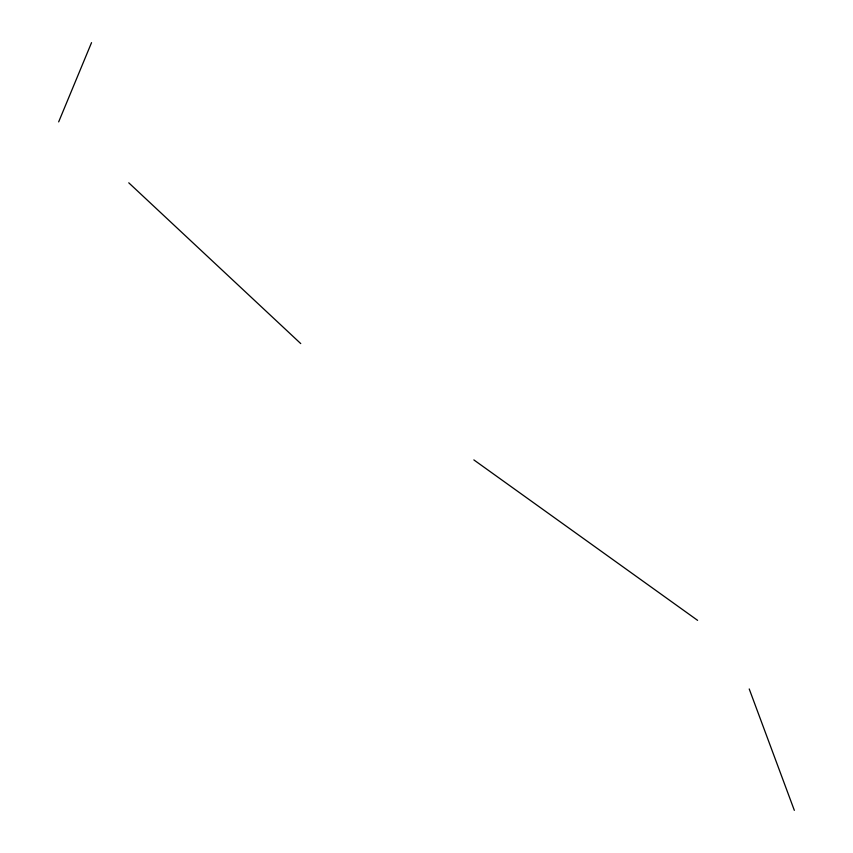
<?xml version="1.0" encoding="UTF-8"?>
<svg xmlns="http://www.w3.org/2000/svg" width="853" height="853" viewBox="0 0 853 853"><rect width="100%" height="100%" fill="white"/><g stroke="black" fill="none" stroke-linecap="round" stroke-linejoin="round"><path stroke-width="1.28" d="M58.665 121.894L91.538 42.65M473.852 459.906L697.605 620.355M128.76 182.809L300.746 343.588M749.222 688.957L794.335 810.35"/></g></svg>
